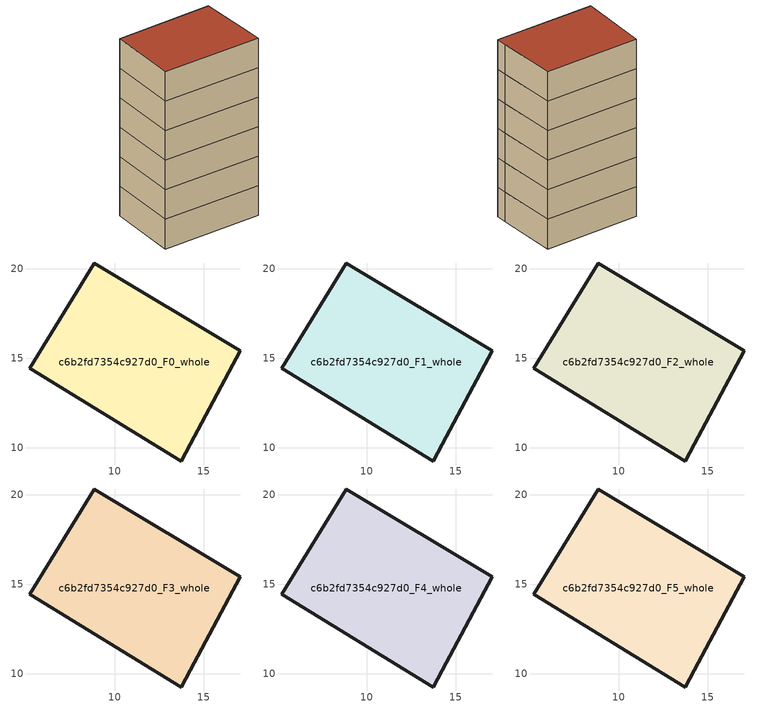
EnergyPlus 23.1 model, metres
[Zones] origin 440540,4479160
c6b2fd7354c927d0_F0_whole
 floor ground (EU_floor_Construction): 17.04,15.44 14.24,10.2 13.72,9.26 5.25,14.45 8.86,20.33 z0
 wall outside (EU_wall_Construction): 13.72,9.26 14.24,10.2 17.04,15.44 8.86,20.33 5.25,14.45 13.72,9.26 z0:3
c6b2fd7354c927d0_F1_whole
 floor to c6b2fd7354c927d0_F0_whole (EU_floor_Construction): 17.04,15.44 14.24,10.2 13.72,9.26 5.25,14.45 8.86,20.33 z3
 wall outside (EU_wall_Construction): 13.72,9.26 14.24,10.2 17.04,15.44 8.86,20.33 5.25,14.45 13.72,9.26 z3:6
c6b2fd7354c927d0_F2_whole
 floor to c6b2fd7354c927d0_F1_whole (EU_floor_Construction): 17.04,15.44 14.24,10.2 13.72,9.26 5.25,14.45 8.86,20.33 z6
 wall outside (EU_wall_Construction): 13.72,9.26 14.24,10.2 17.04,15.44 8.86,20.33 5.25,14.45 13.72,9.26 z6:9
c6b2fd7354c927d0_F3_whole
 floor to c6b2fd7354c927d0_F2_whole (EU_floor_Construction): 17.04,15.44 14.24,10.2 13.72,9.26 5.25,14.45 8.86,20.33 z9
 wall outside (EU_wall_Construction): 13.72,9.26 14.24,10.2 17.04,15.44 8.86,20.33 5.25,14.45 13.72,9.26 z9:12
c6b2fd7354c927d0_F4_whole
 floor to c6b2fd7354c927d0_F3_whole (EU_floor_Construction): 17.04,15.44 14.24,10.2 13.72,9.26 5.25,14.45 8.86,20.33 z12
 wall outside (EU_wall_Construction): 13.72,9.26 14.24,10.2 17.04,15.44 8.86,20.33 5.25,14.45 13.72,9.26 z12:15
c6b2fd7354c927d0_F5_whole
 floor to c6b2fd7354c927d0_F4_whole (EU_floor_Construction): 17.04,15.44 14.24,10.2 13.72,9.26 5.25,14.45 8.86,20.33 z15
 wall outside (EU_wall_Construction): 13.72,9.26 14.24,10.2 17.04,15.44 8.86,20.33 5.25,14.45 13.72,9.26 z15:18
 roof outside (EU_roof_Construction): 14.24,10.2 17.04,15.44 8.86,20.33 5.25,14.45 13.72,9.26 z18
[Building]
EU S2 Campaign: North Axis=0; Terrain=City; Solar Distribution=FullExterior
[Site:Location]
Madrid: Latitude=40.5; Longitude=-3.5; Time Zone=1; Elevation=609
[SizingPeriod:WeatherFileDays]
AnnualSizingPeriod: Begin Month=1; Begin Day of Month=1; End Month=12; End Day of Month=31; Day of Week for Start Day=Monday; Use Weather File Daylight Saving Period=No; Use Weather File Rain and Snow Indicators=No
[MATERIAL]
EU_InternalMass_Material: Roughness=MediumRough; Thickness=0.1; Conductivity=1; Density=1800; Specific Heat=900; Thermal Absorptance=0.9; Solar Absorptance=0.7; Visible Absorptance=0.7
[MATERIAL:NOMASS] Roughness=MediumRough; Thermal Absorptance=0.9; Solar Absorptance=0.7; Visible Absorptance=0.7
Name | Thermal Resistance
EU_wall_NoMass | 1.60022
EU_roof_NoMass | 1.57597
EU_floor_NoMass | 0.470652
[CONSTRUCTION]
EU_wall_Construction: EU_wall_NoMass
EU_roof_Construction: EU_roof_NoMass
EU_floor_Construction: EU_floor_NoMass
EU_InternalMass_Construction: EU_InternalMass_Material
[ZONE] Type=1; Multiplier=1; Ceiling Height=autocalculate; Volume=203.155; Floor Area=autocalculate; Part of Total Floor Area=Yes
c6b2fd7354c927d0_F0_whole; c6b2fd7354c927d0_F1_whole; c6b2fd7354c927d0_F2_whole; c6b2fd7354c927d0_F3_whole; c6b2fd7354c927d0_F4_whole; c6b2fd7354c927d0_F5_whole
[INTERNALMASS] Construction=EU_InternalMass_Construction; Surface Area=67.7185
Name | Zone or ZoneList
c6b2fd7354c927d0_F0_whole_EU_InternalMass | c6b2fd7354c927d0_F0_whole
c6b2fd7354c927d0_F1_whole_EU_InternalMass | c6b2fd7354c927d0_F1_whole
c6b2fd7354c927d0_F2_whole_EU_InternalMass | c6b2fd7354c927d0_F2_whole
c6b2fd7354c927d0_F3_whole_EU_InternalMass | c6b2fd7354c927d0_F3_whole
c6b2fd7354c927d0_F4_whole_EU_InternalMass | c6b2fd7354c927d0_F4_whole
c6b2fd7354c927d0_F5_whole_EU_InternalMass | c6b2fd7354c927d0_F5_whole
[OTHEREQUIPMENT] Fuel Type=Electricity; Design Level Calculation Method=Watts/Area; Power per Zone Floor Area=1; Fraction Latent=0; Fraction Radiant=0; Fraction Lost=0; Carbon Dioxide Generation Rate=0; EndUse Subcategory=EU_Step8_InternalGains
Name | Zone or ZoneList or Space or SpaceList | Schedule
EU_Step8_InternalGain_c6b2fd7354c927d0_F0_whole_f000 | c6b2fd7354c927d0_F0_whole | EU_Step8_GainSchedule_c6b2fd7354c927d0_F0_whole_f000
EU_Step8_InternalGain_c6b2fd7354c927d0_F1_whole_f000 | c6b2fd7354c927d0_F1_whole | EU_Step8_GainSchedule_c6b2fd7354c927d0_F1_whole_f000
EU_Step8_InternalGain_c6b2fd7354c927d0_F2_whole_f000 | c6b2fd7354c927d0_F2_whole | EU_Step8_GainSchedule_c6b2fd7354c927d0_F2_whole_f000
EU_Step8_InternalGain_c6b2fd7354c927d0_F3_whole_f000 | c6b2fd7354c927d0_F3_whole | EU_Step8_GainSchedule_c6b2fd7354c927d0_F3_whole_f000
EU_Step8_InternalGain_c6b2fd7354c927d0_F4_whole_f000 | c6b2fd7354c927d0_F4_whole | EU_Step8_GainSchedule_c6b2fd7354c927d0_F4_whole_f000
EU_Step8_InternalGain_c6b2fd7354c927d0_F5_whole_f000 | c6b2fd7354c927d0_F5_whole | EU_Step8_GainSchedule_c6b2fd7354c927d0_F5_whole_f000
[ZONEVENTILATION:DESIGNFLOWRATE] Schedule=EU_AlwaysOn; Design Flow Rate Calculation Method=AirChanges/Hour; Air Changes per Hour=0.480704; Ventilation Type=Natural; Fan Pressure Rise=0; Fan Total Efficiency=1; Constant Term Coefficient=1; Temperature Term Coefficient=0; Velocity Term Coefficient=0; Velocity Squared Term Coefficient=0; Minimum Indoor Temperature=-100; Maximum Indoor Temperature=100; Delta Temperature=-100; Minimum Outdoor Temperature=-100; Maximum Outdoor Temperature=100; Maximum Wind Speed=40
Name | Zone or ZoneList or Space or SpaceList
EU_ConstantAir_c6b2fd7354c927d0_F0_whole | c6b2fd7354c927d0_F0_whole
EU_ConstantAir_c6b2fd7354c927d0_F1_whole | c6b2fd7354c927d0_F1_whole
EU_ConstantAir_c6b2fd7354c927d0_F2_whole | c6b2fd7354c927d0_F2_whole
EU_ConstantAir_c6b2fd7354c927d0_F3_whole | c6b2fd7354c927d0_F3_whole
EU_ConstantAir_c6b2fd7354c927d0_F4_whole | c6b2fd7354c927d0_F4_whole
EU_ConstantAir_c6b2fd7354c927d0_F5_whole | c6b2fd7354c927d0_F5_whole
[HVACTEMPLATE:THERMOSTAT] Constant Heating Setpoint=20; Constant Cooling Setpoint=50
EU_HeatOnly_c6b2fd7354c927d0_F0_whole; EU_HeatOnly_c6b2fd7354c927d0_F1_whole; EU_HeatOnly_c6b2fd7354c927d0_F2_whole; EU_HeatOnly_c6b2fd7354c927d0_F3_whole; EU_HeatOnly_c6b2fd7354c927d0_F4_whole; EU_HeatOnly_c6b2fd7354c927d0_F5_whole
[HVACTEMPLATE:ZONE:IDEALLOADSAIRSYSTEM] System Availability Schedule=EU_AlwaysOn; Maximum Heating Supply Air Temperature=50; Minimum Cooling Supply Air Temperature=13; Maximum Heating Supply Air Humidity Ratio=0.0156; Minimum Cooling Supply Air Humidity Ratio=0.0077; Heating Limit=NoLimit; Cooling Limit=NoLimit; Heating Availability Schedule=EU_AlwaysOn; Cooling Availability Schedule=EU_CoolingOff; Dehumidification Control Type=ConstantSensibleHeatRatio; Cooling Sensible Heat Ratio=0.7; Dehumidification Setpoint=60; Humidification Control Type=None; Humidification Setpoint=30; Outdoor Air Method=None; Outdoor Air Flow Rate per Person=0.00944; Outdoor Air Flow Rate per Zone Floor Area=0; Outdoor Air Flow Rate per Zone=0; Demand Controlled Ventilation Type=None; Outdoor Air Economizer Type=NoEconomizer; Heat Recovery Type=None; Sensible Heat Recovery Effectiveness=0.7; Latent Heat Recovery Effectiveness=0.65
Name | Template Thermostat
c6b2fd7354c927d0_F0_whole | EU_HeatOnly_c6b2fd7354c927d0_F0_whole
c6b2fd7354c927d0_F1_whole | EU_HeatOnly_c6b2fd7354c927d0_F1_whole
c6b2fd7354c927d0_F2_whole | EU_HeatOnly_c6b2fd7354c927d0_F2_whole
c6b2fd7354c927d0_F3_whole | EU_HeatOnly_c6b2fd7354c927d0_F3_whole
c6b2fd7354c927d0_F4_whole | EU_HeatOnly_c6b2fd7354c927d0_F4_whole
c6b2fd7354c927d0_F5_whole | EU_HeatOnly_c6b2fd7354c927d0_F5_whole
[SIZING:ZONE] Zone Cooling Design Supply Air Temperature Input Method=SupplyAirTemperature; Zone Cooling Design Supply Air Temperature=13; Zone Heating Design Supply Air Temperature Input Method=SupplyAirTemperature; Zone Heating Design Supply Air Temperature=50; Zone Cooling Design Supply Air Humidity Ratio=0.008; Zone Heating Design Supply Air Humidity Ratio=0.008; Cooling Design Air Flow Method=DesignDay; Cooling Design Air Flow Rate=0; Cooling Minimum Air Flow per Zone Floor Area=0.000762; Cooling Minimum Air Flow=0; Cooling Minimum Air Flow Fraction=0.2; Heating Design Air Flow Method=DesignDay; Heating Design Air Flow Rate=0; Heating Maximum Air Flow per Zone Floor Area=0.002032; Heating Maximum Air Flow=0.141576; Heating Maximum Air Flow Fraction=0.3; Account for Dedicated Outdoor Air System=No; Dedicated Outdoor Air System Control Strategy=NeutralSupplyAir; Dedicated Outdoor Air Low Setpoint Temperature for Design=autosize; Dedicated Outdoor Air High Setpoint Temperature for Design=autosize; Zone Load Sizing Method=Sensible Load Only No Latent Load; Zone Latent Cooling Design Supply Air Humidity Ratio Input Method=HumidityRatioDifference; Zone Cooling Design Supply Air Humidity Ratio Difference=0.005; Zone Latent Heating Design Supply Air Humidity Ratio Input Method=HumidityRatioDifference; Zone Humidification Design Supply Air Humidity Ratio Difference=0.005
c6b2fd7354c927d0_F0_whole; c6b2fd7354c927d0_F1_whole; c6b2fd7354c927d0_F2_whole; c6b2fd7354c927d0_F3_whole; c6b2fd7354c927d0_F4_whole; c6b2fd7354c927d0_F5_whole
[SCHEDULE:CONSTANT]
Name | Hourly Value
EU_AlwaysOn | 1
EU_CoolingOff | 0
[SCHEDULE:FILE] Column Number=1; Rows to Skip at Top=0; Number of Hours of Data=8760; Column Separator=Comma; Interpolate to Timestep=No; Minutes per Item=60; Adjust Schedule for Daylight Savings=Yes
Name | File
EU_Step8_GainSchedule_c6b2fd7354c927d0_F0_whole_f000 | C:\Users\o_iseri\Desktop\OpenUBEM\openubem\outputs\eu_evidence\EU-11\ES-MAD-BERRUGUETE\idfs\c6b2fd7354c927d0\c6b2fd7354c927d0_F0_whole_f000_gain.csv
EU_Step8_GainSchedule_c6b2fd7354c927d0_F1_whole_f000 | C:\Users\o_iseri\Desktop\OpenUBEM\openubem\outputs\eu_evidence\EU-11\ES-MAD-BERRUGUETE\idfs\c6b2fd7354c927d0\c6b2fd7354c927d0_F1_whole_f000_gain.csv
EU_Step8_GainSchedule_c6b2fd7354c927d0_F2_whole_f000 | C:\Users\o_iseri\Desktop\OpenUBEM\openubem\outputs\eu_evidence\EU-11\ES-MAD-BERRUGUETE\idfs\c6b2fd7354c927d0\c6b2fd7354c927d0_F2_whole_f000_gain.csv
EU_Step8_GainSchedule_c6b2fd7354c927d0_F3_whole_f000 | C:\Users\o_iseri\Desktop\OpenUBEM\openubem\outputs\eu_evidence\EU-11\ES-MAD-BERRUGUETE\idfs\c6b2fd7354c927d0\c6b2fd7354c927d0_F3_whole_f000_gain.csv
EU_Step8_GainSchedule_c6b2fd7354c927d0_F4_whole_f000 | C:\Users\o_iseri\Desktop\OpenUBEM\openubem\outputs\eu_evidence\EU-11\ES-MAD-BERRUGUETE\idfs\c6b2fd7354c927d0\c6b2fd7354c927d0_F4_whole_f000_gain.csv
EU_Step8_GainSchedule_c6b2fd7354c927d0_F5_whole_f000 | C:\Users\o_iseri\Desktop\OpenUBEM\openubem\outputs\eu_evidence\EU-11\ES-MAD-BERRUGUETE\idfs\c6b2fd7354c927d0\c6b2fd7354c927d0_F5_whole_f000_gain.csv
